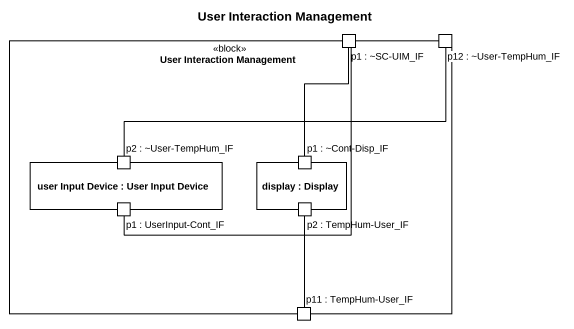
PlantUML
@startuml
title User Interaction Management
rectangle "User Interaction Management" as User_Interaction_Management <<block>> {
  port "p1 : ~SC-UIM_IF" as p1_SC_UIM_IF
  port "p12 : ~User-TempHum_IF" as p12_User_TempHum_IF
  rectangle "user Input Device : User Input Device" as user_Input_Device {
    port "p2 : ~User-TempHum_IF" as p2_User_TempHum_IF
    port "p1 : UserInput-Cont_IF" as p1_UserInput_Cont_IF
  }
  rectangle "display : Display" as display {
    port "p1 : ~Cont-Disp_IF" as p1_Cont_Disp_IF
    port "p2 : TempHum-User_IF" as p2_TempHum_User_IF
  }
  port "p11 : TempHum-User_IF" as p11_TempHum_User_IF
}
p12_User_TempHum_IF -left- p2_User_TempHum_IF
p1_Cont_Disp_IF -up- p1_SC_UIM_IF
p1_UserInput_Cont_IF -up- p1_SC_UIM_IF
p2_TempHum_User_IF -- p11_TempHum_User_IF
@enduml
